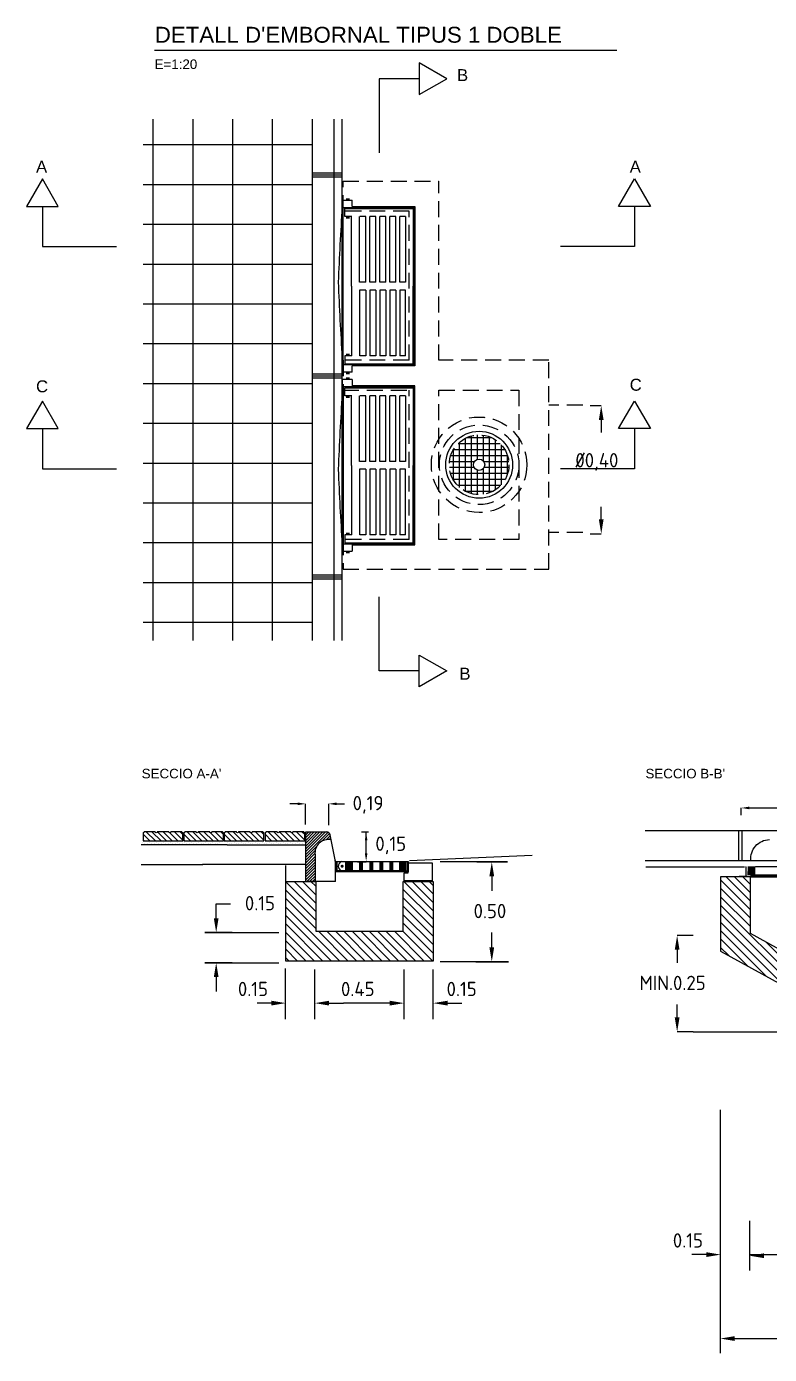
# Model space of a CAD drawing. Extents: x 0.2 to 27.8, y 0.4 to 17.8.
# Drawn here: x 0.23 to 9.57, y 0.45 to 17.13 of the extents above; entities that cross this region are included whole.
import ezdxf

# ---------------------------------------------------------------- set-up
doc = ezdxf.new("R2010")
doc.units = 0
doc.header["$LTSCALE"] = 0.8
doc.header["$MEASUREMENT"] = 0
doc.linetypes.add('HIDDEN', pattern=[0.375, 0.25, -0.125])
doc.layers.get('0').update_dxf_attribs({"linetype": 'CONTINUOUS'})
for name, color, linetype in [('BORDILLO', 1, 'CONTINUOUS'), ('COTAS', 7, 'CONTINUOUS'), ('FERM', 7, 'CONTINUOUS'), ('HORMIGON', 7, 'CONTINUOUS'), ('IMBORNAL', 2, 'HIDDEN'), ('P', 7, 'CONTINUOUS'), ('PANOT', 1, 'CONTINUOUS'), ('RATLLAT', 7, 'CONTINUOUS'), ('RAYADO', 7, 'CONTINUOUS'), ('REJA', 2, 'CONTINUOUS'), ('TEXTO', 7, 'CONTINUOUS')]:
    doc.layers.add(name, color=color, linetype=linetype)
doc.styles.add('DIN', font='DIN')
doc.styles.add('HELV', font='HELV')
doc.styles.get("Standard").update_dxf_attribs({"font": 'txt', "height": 0.1})
doc.dimstyles.get("Standard").update_dxf_attribs({"dimtxt": 0.18, "dimasz": 0.18, "dimexe": 0.18, "dimexo": 0.0625, "dimgap": 0.09, "dimtad": 0, "dimtih": 1, "dimtoh": 1, "dimdec": 4, "dimzin": 0, "dimdsep": 46, "dimtxsty": 'Standard', "dimcen": 0.09, "dimadec": 0, "dimazin": 0, "dimtfac": 1, "dimtdec": 4, "dimtofl": 0, "dimtmove": 0, "dimatfit": 3, "dimfxl": 0, "dimtolj": 1, "dimtzin": 0, "dimarcsym": 0})

# ---------------------------------------------------------------- blocks, each defined once
blk = doc.blocks.new('*D43')
at = {"color": 0, "linetype": 'ByBlock'}
for p, q in [((13.014, 18.636), (13.014, 18.728)), ((13.114, 18.728), (13.684, 18.728)), ((15.076, 18.728), (14.505, 18.728)), ((15.176, 18.636), (15.176, 18.728))]:
    blk.add_line(p, q, dxfattribs=at)
for points in [[(13.114, 18.712), (13.114, 18.745), (13.014, 18.728)], [(15.076, 18.712), (15.076, 18.745), (15.176, 18.728)]]:
    blk.add_solid(points, dxfattribs=at)
at = {"color": 0, "linetype": 'ByBlock', "style": 'DIN'}
blk.add_text('0,865', height=0.18, dxfattribs=at).set_placement((13.784, 18.647))
blk = doc.blocks.new('*D41')
at = {"color": 0, "linetype": 'ByBlock'}
for p, q in [((7.44, 18.78), (7.34, 18.78)), ((7.54, 18.52), (7.54, 18.78)), ((7.83, 18.51), (7.83, 18.78)), ((7.93, 18.78), (8.03, 18.78))]:
    blk.add_line(p, q, dxfattribs=at)
for points in [[(7.44, 18.763), (7.44, 18.797), (7.54, 18.78)], [(7.93, 18.763), (7.93, 18.797), (7.83, 18.78)]]:
    blk.add_solid(points, dxfattribs=at)
at = {"color": 0, "linetype": 'ByBlock', "style": 'DIN'}
blk.add_text('0,19', height=0.18, dxfattribs=at).set_placement((8.13, 18.699))
blk = doc.blocks.new('*X3')
at = {"color": 0}
for p, q in [((20.855, 6.4583), (20.8972, 6.5005)), ((20.855, 6.4866), (20.8689, 6.5005)), ((20.88, 6.455), (20.9205, 6.4955)), ((20.9083, 6.455), (20.9538, 6.5005)), ((20.925, 6.5), (20.9255, 6.5005)), ((20.9365, 6.455), (20.982, 6.5005)), ((20.9648, 6.455), (21.0103, 6.5005)), ((20.9931, 6.455), (21.0386, 6.5005)), ((21.0214, 6.455), (21.0546, 6.4882)), ((21.0497, 6.455), (21.0546, 6.4599))]:
    blk.add_line(p, q, dxfattribs=at)
blk = doc.blocks.new('*X2')
at = {"color": 0}
for p, q in [((20.855, 6.4583), (20.8972, 6.5005)), ((20.855, 6.4866), (20.8689, 6.5005)), ((20.88, 6.455), (20.9205, 6.4955)), ((20.9083, 6.455), (20.9538, 6.5005)), ((20.925, 6.5), (20.9255, 6.5005)), ((20.9365, 6.455), (20.982, 6.5005)), ((20.9648, 6.455), (21.0103, 6.5005)), ((20.9931, 6.455), (21.0386, 6.5005)), ((21.0214, 6.455), (21.0546, 6.4882)), ((21.0497, 6.455), (21.0546, 6.4599))]:
    blk.add_line(p, q, dxfattribs=at)
blk = doc.blocks.new('PANOT', base_point=(20.855, 6.455))
at = {"layer": 'PANOT'}
blk.add_lwpolyline([(20.915, 6.5005, 1), (20.925, 6.5005), (20.9834, 6.5005, 1), (20.9934, 6.5005), (21.0494, 6.5005, 0.425776), (21.0546, 6.4955), (21.0546, 6.455), (20.855, 6.455), (20.855, 6.4955, 0.414214), (20.86, 6.5005)], format="xyb", close=True, dxfattribs=at)
blk.add_blockref('*X2', (0, 0))
blk = doc.blocks.new('*X4')
at = {"color": 0}
for p, q in [((20.8552, 6.4479), (20.8552, 6.4479)), ((20.8685, 6.4435), (20.8685, 6.4435)), ((20.8773, 6.4523), (20.8773, 6.4523)), ((20.8817, 6.4391), (20.8817, 6.4391)), ((20.8906, 6.4479), (20.8906, 6.4479)), ((20.9038, 6.4435), (20.9038, 6.4435)), ((20.9127, 6.4523), (20.9127, 6.4523)), ((20.9171, 6.4391), (20.9171, 6.4391)), ((20.9259, 6.4479), (20.9259, 6.4479)), ((20.9392, 6.4435), (20.9392, 6.4435)), ((20.948, 6.4523), (20.948, 6.4523)), ((20.9525, 6.4391), (20.9525, 6.4391)), ((20.9613, 6.4479), (20.9613, 6.4479)), ((20.9746, 6.4435), (20.9746, 6.4435)), ((20.9834, 6.4523), (20.9834, 6.4523)), ((20.9878, 6.4391), (20.9878, 6.4391)), ((20.9967, 6.4479), (20.9967, 6.4479)), ((21.0099, 6.4435), (21.0099, 6.4435)), ((21.0187, 6.4523), (21.0187, 6.4523)), ((21.0232, 6.4391), (21.0232, 6.4391)), ((21.032, 6.4479), (21.032, 6.4479)), ((21.0453, 6.4435), (21.0453, 6.4435)), ((21.0541, 6.4523), (21.0541, 6.4523)), ((21.0585, 6.4391), (21.0585, 6.4391)), ((21.0674, 6.4479), (21.0674, 6.4479)), ((21.0806, 6.4435), (21.0806, 6.4435)), ((21.0895, 6.4523), (21.0895, 6.4523)), ((21.0939, 6.4391), (21.0939, 6.4391)), ((21.1027, 6.4479), (21.1027, 6.4479)), ((21.116, 6.4435), (21.116, 6.4435)), ((21.1248, 6.4523), (21.1248, 6.4523)), ((21.1292, 6.4391), (21.1292, 6.4391)), ((21.1381, 6.4479), (21.1381, 6.4479)), ((21.1513, 6.4435), (21.1513, 6.4435)), ((21.1602, 6.4523), (21.1602, 6.4523)), ((21.1646, 6.4391), (21.1646, 6.4391)), ((21.1734, 6.4479), (21.1734, 6.4479)), ((21.1867, 6.4435), (21.1867, 6.4435)), ((21.1955, 6.4523), (21.1955, 6.4523)), ((21.1999, 6.4391), (21.1999, 6.4391)), ((21.2088, 6.4479), (21.2088, 6.4479)), ((21.222, 6.4435), (21.222, 6.4435)), ((21.2309, 6.4523), (21.2309, 6.4523)), ((21.2353, 6.4391), (21.2353, 6.4391)), ((21.2441, 6.4479), (21.2441, 6.4479))]:
    blk.add_line(p, q, dxfattribs=at)
blk = doc.blocks.new('RI-270P', base_point=(3.08, 2.956))
at = {"layer": 'REJA'}
for p, q in [((3.074, 3.002), (3.439, 3.002)), ((3.074, 2.95), (3.074, 3.002)), ((3.439, 2.95), (3.074, 2.95)), ((3.41, 2.956), (3.08, 2.956)), ((3.41, 2.956), (3.435, 2.956)), ((3.41, 2.95), (3.41, 2.956)), ((3.439, 3.002), (3.439, 2.95))]:
    blk.add_line(p, q, dxfattribs=at)
for points in [[(3.08, 3.002), (3.08, 2.95)], [(3.435, 3.002), (3.435, 2.956)]]:
    blk.add_lwpolyline(points, dxfattribs=at)
at = {"layer": 'REJA', "const_width": 0.0075}
blk.add_lwpolyline([(3.1032, 2.979, 1), (3.1107, 2.979, 1)], format="xyb", close=True, dxfattribs=at)
at = {"layer": 'REJA'}
blk.add_arc((3.1112, 2.9792), 0.0237, 105.10256, 260.18245, dxfattribs=at)
for points in [[(3.074, 3.002), (3.08, 3.002), (3.074, 2.95), (3.08, 2.95)], [(3.121, 3.002), (3.162, 3.002), (3.121, 2.956), (3.162, 2.956)], [(3.192, 3.002), (3.192, 2.956), (3.212, 3.002), (3.212, 2.956)], [(3.243, 3.002), (3.243, 2.956), (3.263, 3.002), (3.263, 2.956)], [(3.2934, 3.002), (3.2934, 2.956), (3.3134, 3.002), (3.3134, 2.956)], [(3.3435, 3.002), (3.3435, 2.956), (3.3635, 3.002), (3.3635, 2.956)], [(3.3931, 3.0021), (3.3931, 2.9556), (3.4319, 3.0021), (3.4317, 2.9559)], [(3.41, 2.956), (3.41, 2.95), (3.435, 2.956), (3.435, 2.95)], [(3.435, 3.002), (3.439, 3.002), (3.435, 2.95), (3.439, 2.95)]]:
    blk.add_solid(points, dxfattribs=at)
blk = doc.blocks.new('*X5')
at = {"color": 0}
for p, q in [((-20.84, 16.0003), (-20.7403, 16.1)), ((-20.84, 16.0144), (-20.7544, 16.1)), ((-20.84, 16.0285), (-20.7685, 16.1)), ((-20.84, 16.0427), (-20.7827, 16.1)), ((-20.84, 16.0568), (-20.7968, 16.1)), ((-20.84, 16.071), (-20.811, 16.1)), ((-20.84, 16.0851), (-20.8251, 16.1)), ((-20.84, 16.0993), (-20.8393, 16.1)), ((-20.84, 15.9861), (-20.728, 16.0981)), ((-20.7603, 16.0517), (-20.7202, 16.0918)), ((-20.84, 15.972), (-20.7845, 16.0275)), ((-20.7379, 16.0599), (-20.7163, 16.0815)), ((-20.7228, 16.0609), (-20.7139, 16.0697)), ((-20.84, 15.9578), (-20.7926, 16.0052)), ((-20.84, 15.9437), (-20.7936, 15.9901)), ((-20.84, 15.9296), (-20.7931, 15.9764)), ((-20.84, 15.9154), (-20.7931, 15.9623)), ((-20.84, 15.9013), (-20.7931, 15.9481)), ((-20.84, 15.8871), (-20.7931, 15.934)), ((-20.84, 15.873), (-20.7931, 15.9199)), ((-20.84, 15.8588), (-20.7931, 15.9057)), ((-20.8347, 15.85), (-20.7931, 15.8916)), ((-20.8206, 15.85), (-20.7931, 15.8774)), ((-20.8064, 15.85), (-20.7931, 15.8633))]:
    blk.add_line(p, q, dxfattribs=at)
blk = doc.blocks.new('*X6')
at = {"color": 0}
for p, q in [((-20.79, 15.6988), (-20.94, 15.8488)), ((-20.79, 15.7413), (-20.8987, 15.85)), ((-20.79, 15.7837), (-20.8563, 15.85)), ((-20.79, 15.8261), (-20.8139, 15.85)), ((-20.2, 15.7028), (-20.3472, 15.85)), ((-20.2, 15.7452), (-20.3048, 15.85)), ((-20.2, 15.7877), (-20.2623, 15.85)), ((-20.2, 15.8301), (-20.2199, 15.85)), ((-20.79, 15.6564), (-20.94, 15.8064)), ((-20.79, 15.614), (-20.94, 15.764)), ((-20.2, 15.6604), (-20.35, 15.8104)), ((-20.2, 15.6179), (-20.35, 15.7679)), ((-20.6684, 15.45), (-20.94, 15.7216)), ((-20.2, 15.5755), (-20.35, 15.7255)), ((-20.2, 15.5331), (-20.35, 15.6831)), ((-20.7109, 15.45), (-20.94, 15.6791)), ((-20.7533, 15.45), (-20.94, 15.6367)), ((-20.2, 15.4907), (-20.35, 15.6407)), ((-20.7957, 15.45), (-20.94, 15.5943)), ((-20.8382, 15.45), (-20.94, 15.5518)), ((-20.626, 15.45), (-20.776, 15.6)), ((-20.5836, 15.45), (-20.7336, 15.6)), ((-20.5412, 15.45), (-20.6912, 15.6)), ((-20.4987, 15.45), (-20.6487, 15.6)), ((-20.4563, 15.45), (-20.6063, 15.6)), ((-20.4139, 15.45), (-20.5639, 15.6)), ((-20.3715, 15.45), (-20.5215, 15.6)), ((-20.329, 15.45), (-20.479, 15.6)), ((-20.2866, 15.45), (-20.4366, 15.6)), ((-20.2442, 15.45), (-20.3942, 15.6)), ((-20.2018, 15.45), (-20.3518, 15.6)), ((-20.8806, 15.45), (-20.94, 15.5094)), ((-20.923, 15.45), (-20.94, 15.467))]:
    blk.add_line(p, q, dxfattribs=at)
blk = doc.blocks.new('RI-270PL')
at = {"layer": 'REJA'}
for p, q in [((-0.3748, 0), (0.3748, 0)), ((-0.3746, 0.006), (0.3754, 0.006)), ((0.3504, 0.0087), (-0.3504, 0.0087)), ((-0.3503, 0.0523), (0.3503, 0.0523))]:
    blk.add_line(p, q, dxfattribs=at)
for points in [[(-0.432, 0.006), (-0.432, -0.0003), (-0.3746, 0.006), (-0.3748, 0)], [(-0.4001, 0.052), (-0.3949, 0.0517), (-0.4001, 0.006), (-0.3949, 0.0058)], [(-0.3898, 0.0525), (-0.3503, 0.0523), (-0.39, 0.0084), (-0.3504, 0.0087)], [(-0.0209, 0.0523), (-0.0207, 0.0087), (0.0193, 0.0525), (0.0193, 0.0087)], [(0.3898, 0.0525), (0.3503, 0.0523), (0.39, 0.0084), (0.3504, 0.0087)], [(0.432, 0.006), (0.432, -0.0003), (0.3746, 0.006), (0.3748, 0)], [(0.4001, 0.052), (0.3949, 0.0517), (0.4001, 0.006), (0.3949, 0.0058)]]:
    blk.add_solid(points, dxfattribs=at)
blk = doc.blocks.new('*X9')
at = {"color": 0}
for p, q in [((22.375, 18.1846), (22.225, 18.3346)), ((22.375, 18.1422), (22.225, 18.2922)), ((22.375, 18.2271), (22.2521, 18.35)), ((22.375, 18.2695), (22.2945, 18.35)), ((22.375, 18.3119), (22.3369, 18.35)), ((24.175, 18.1666), (24.025, 18.3166)), ((24.175, 18.209), (24.034, 18.35)), ((24.175, 18.2514), (24.0764, 18.35)), ((24.175, 18.2938), (24.1188, 18.35)), ((24.175, 18.3363), (24.1613, 18.35)), ((22.375, 18.0998), (22.225, 18.2498)), ((24.175, 18.1241), (24.025, 18.2741)), ((24.175, 18.0817), (24.025, 18.2317)), ((22.7385, 17.6939), (22.225, 18.2074)), ((22.6442, 17.7457), (22.225, 18.1649)), ((24.175, 18.0393), (24.025, 18.1893)), ((22.5499, 17.7976), (22.225, 18.1225)), ((24.175, 17.9968), (24.025, 18.1468)), ((24.175, 17.9544), (24.025, 18.1044)), ((22.4557, 17.8494), (22.225, 18.0801)), ((22.3614, 17.9013), (22.225, 18.0377)), ((22.8328, 17.642), (22.4524, 18.0224)), ((24.175, 17.912), (24.025, 18.062)), ((24.175, 17.8696), (24.025, 18.0196)), ((22.2671, 17.9531), (22.225, 17.9952)), ((22.927, 17.5902), (22.5466, 17.9706)), ((24.175, 17.8271), (24.025, 17.9771)), ((23.0213, 17.5383), (22.6409, 17.9187)), ((24.175, 17.7847), (24.025, 17.9347)), ((24.175, 17.7423), (24.025, 17.8923)), ((23.1156, 17.4865), (22.7352, 17.8669)), ((24.175, 17.6999), (24.025, 17.8499)), ((23.275, 17.3695), (22.8295, 17.815)), ((23.275, 17.4119), (22.9237, 17.7632)), ((24.175, 17.6574), (24.025, 17.8074)), ((24.175, 17.615), (24.025, 17.765)), ((23.275, 17.4544), (23.018, 17.7113)), ((24.175, 17.5726), (24.025, 17.7226)), ((23.275, 17.4968), (23.1123, 17.6595)), ((24.175, 17.5302), (24.025, 17.6802)), ((24.175, 17.4877), (24.025, 17.6377)), ((23.275, 17.5392), (23.2066, 17.6076)), ((24.175, 17.4453), (24.025, 17.5953)), ((24.175, 17.4029), (24.025, 17.5529)), ((24.175, 17.3605), (24.025, 17.5105)), ((23.275, 17.3271), (23.125, 17.4771)), ((23.275, 17.2846), (23.125, 17.4346)), ((24.175, 17.318), (24.025, 17.468)), ((24.175, 17.2756), (24.025, 17.4256)), ((23.275, 17.2422), (23.125, 17.3922)), ((24.175, 17.2332), (24.025, 17.3832)), ((23.275, 17.1998), (23.125, 17.3498)), ((23.275, 17.1574), (23.125, 17.3074)), ((24.175, 17.1907), (24.025, 17.3407)), ((24.175, 17.1483), (24.025, 17.2983)), ((23.275, 17.1149), (23.125, 17.2649)), ((23.275, 17.0725), (23.125, 17.2225)), ((24.175, 17.1059), (24.025, 17.2559)), ((23.275, 17.0301), (23.125, 17.1801)), ((24.175, 17.0635), (24.025, 17.2135)), ((24.175, 17.021), (24.025, 17.171)), ((23.275, 16.9877), (23.125, 17.1377)), ((23.275, 16.9452), (23.125, 17.0952)), ((24.175, 16.9786), (24.025, 17.1286)), ((24.175, 16.9362), (24.025, 17.0862)), ((23.275, 16.9028), (23.125, 17.0528)), ((24.175, 16.8938), (24.025, 17.0438)), ((23.275, 16.8604), (23.125, 17.0104)), ((23.275, 16.818), (23.125, 16.968)), ((24.175, 16.8513), (24.025, 17.0013)), ((24.175, 16.8089), (24.025, 16.9589)), ((23.3856, 16.665), (23.125, 16.9255)), ((23.3431, 16.665), (23.125, 16.8831)), ((24.175, 16.7665), (24.025, 16.9165)), ((23.3007, 16.665), (23.125, 16.8407)), ((24.175, 16.7241), (24.025, 16.8741)), ((24.175, 16.6816), (24.025, 16.8316)), ((23.2583, 16.665), (23.125, 16.7982)), ((23.2158, 16.665), (23.125, 16.7558)), ((23.428, 16.665), (23.278, 16.815)), ((23.4704, 16.665), (23.3204, 16.815)), ((23.5128, 16.665), (23.3628, 16.815)), ((23.5553, 16.665), (23.4053, 16.815)), ((23.5977, 16.665), (23.4477, 16.815)), ((23.6401, 16.665), (23.4901, 16.815)), ((23.6825, 16.665), (23.5325, 16.815)), ((23.725, 16.665), (23.575, 16.815)), ((23.7674, 16.665), (23.6174, 16.815)), ((23.8098, 16.665), (23.6598, 16.815)), ((23.8522, 16.665), (23.7022, 16.815)), ((23.8947, 16.665), (23.7447, 16.815)), ((23.9371, 16.665), (23.7871, 16.815)), ((23.9795, 16.665), (23.8295, 16.815)), ((24.0219, 16.665), (23.8719, 16.815)), ((24.0644, 16.665), (23.9144, 16.815)), ((24.1068, 16.665), (23.9568, 16.815)), ((24.1492, 16.665), (23.9992, 16.815)), ((23.1734, 16.665), (23.125, 16.7134)), ((23.131, 16.665), (23.125, 16.671))]:
    blk.add_line(p, q, dxfattribs=at)
blk = doc.blocks.new('*X10')
at = {"color": 0}
for p, q in [((20.46, 20.0594), (20.46, 20.2862)), ((20.49, 20.0392), (20.49, 20.3064)), ((20.4975, 20.31), (20.6189, 20.31)), ((20.52, 20.0278), (20.52, 20.3179)), ((20.55, 20.1998), (20.55, 20.3226)), ((20.58, 20.1907), (20.58, 20.3212)), ((20.61, 20.0321), (20.61, 20.3136)), ((20.64, 20.0471), (20.64, 20.2985)), ((20.4158, 20.22), (20.7006, 20.22)), ((20.4296, 20.25), (20.6868, 20.25)), ((20.43, 20.0949), (20.43, 20.2507)), ((20.4532, 20.28), (20.6631, 20.28)), ((20.67, 20.0728), (20.67, 20.2728)), ((20.7, 20.1239), (20.7, 20.2217)), ((20.4087, 20.16), (20.5331, 20.16)), ((20.4092, 20.19), (20.5358, 20.19)), ((20.58, 20.0244), (20.58, 20.155)), ((20.5805, 20.19), (20.7072, 20.19)), ((20.5833, 20.16), (20.7076, 20.16)), ((20.4144, 20.13), (20.7019, 20.13)), ((20.427, 20.1), (20.6893, 20.1)), ((20.55, 20.023), (20.55, 20.1458)), ((20.449, 20.07), (20.6674, 20.07)), ((20.4885, 20.04), (20.6279, 20.04))]:
    blk.add_line(p, q, dxfattribs=at)
blk = doc.blocks.new('*D11')
at = {"color": 0, "linetype": 'ByBlock'}
for p, q in [((14.717, 6.541), (14.903, 6.541)), ((14.903, 6.361), (14.903, 6.176)), ((14.903, 5.468), (14.903, 5.654)), ((14.703, 5.288), (14.903, 5.288))]:
    blk.add_line(p, q, dxfattribs=at)
for points in [[(14.873, 6.361), (14.933, 6.361), (14.903, 6.541)], [(14.873, 5.468), (14.933, 5.468), (14.903, 5.288)]]:
    blk.add_solid(points, dxfattribs=at)
at = {"color": 0, "linetype": 'ByBlock', "style": 'DIN'}
blk.add_text('0.50', height=0.18, dxfattribs=at).set_placement((14.674, 5.834))
blk = doc.blocks.new('*D12')
at = {"color": 0, "linetype": 'ByBlock'}
for p, q in [((11.44, 5.834), (11.44, 6.014)), ((11.44, 6.014), (11.62, 6.014)), ((11.64, 5.654), (11.44, 5.654)), ((11.64, 5.274), (11.44, 5.274)), ((11.44, 5.094), (11.44, 4.914))]:
    blk.add_line(p, q, dxfattribs=at)
for points in [[(11.47, 5.834), (11.41, 5.834), (11.44, 5.654)], [(11.47, 5.094), (11.41, 5.094), (11.44, 5.274)]]:
    blk.add_solid(points, dxfattribs=at)
at = {"color": 0, "linetype": 'ByBlock', "style": 'DIN'}
blk.add_text('0.15', height=0.18, dxfattribs=at).set_placement((11.8, 5.933))
blk = doc.blocks.new('*D15')
at = {"color": 0, "linetype": 'ByBlock'}
for p, q in [((18.555, 12.567), (18.355, 12.567)), ((18.355, 12.387), (18.355, 12.222)), ((18.355, 11.536), (18.355, 11.7)), ((18.555, 11.356), (18.355, 11.356))]:
    blk.add_line(p, q, dxfattribs=at)
for points in [[(18.385, 12.387), (18.325, 12.387), (18.355, 12.567)], [(18.385, 11.536), (18.325, 11.536), (18.355, 11.356)]]:
    blk.add_solid(points, dxfattribs=at)
at = {"color": 0, "linetype": 'ByBlock', "style": 'DIN'}
blk.add_text('MIN.0.25', height=0.18, dxfattribs=at).set_placement((17.882, 11.88))
blk = doc.blocks.new('*D16')
at = {"color": 0, "linetype": 'ByBlock'}
for p, q in [((18.899, 7.317), (18.899, 7.502)), ((19.079, 7.502), (20.952, 7.502)), ((23.59, 7.502), (21.717, 7.502)), ((23.77, 7.302), (23.77, 7.502))]:
    blk.add_line(p, q, dxfattribs=at)
for points in [[(19.079, 7.472), (19.079, 7.532), (18.899, 7.502)], [(23.59, 7.472), (23.59, 7.532), (23.77, 7.502)]]:
    blk.add_solid(points, dxfattribs=at)
at = {"color": 0, "linetype": 'ByBlock', "style": 'DIN'}
blk.add_text('1.95', height=0.18, dxfattribs=at).set_placement((21.132, 7.421))

msp = doc.modelspace()

# ---------------------------------------------------------------- linework, layer by layer
for p, q in [((1.82241, 9.41599), (1.82241, 15.96599)), ((2.32241, 9.41599), (2.32241, 15.96599)), ((2.82241, 9.41599), (2.82241, 15.96599)), ((3.32241, 9.41599), (3.32241, 15.96599)), ((3.82241, 15.64099), (1.69741, 15.64099)), ((3.82241, 15.29099), (4.19741, 15.29099)), ((3.82241, 15.26599), (4.19741, 15.26599)), ((3.82241, 15.24099), (4.19741, 15.24099)), ((3.82241, 15.14099), (1.69741, 15.14099)), ((3.82241, 14.64099), (1.69741, 14.64099)), ((3.82241, 14.14099), (1.69741, 14.14099)), ((3.82241, 13.64099), (1.69741, 13.64099)), ((3.82241, 13.14099), (1.69741, 13.14099)), ((3.82241, 12.76599), (4.19741, 12.76599)), ((3.82241, 12.74099), (4.19741, 12.74099)), ((3.82241, 12.71599), (4.19741, 12.71599)), ((3.82241, 12.64099), (1.69741, 12.64099)), ((3.82241, 12.14099), (1.69741, 12.14099)), ((3.82241, 11.64099), (1.69741, 11.64099)), ((3.82241, 11.14099), (1.69741, 11.14099)), ((3.82241, 10.64099), (1.69741, 10.64099)), ((3.82241, 10.24099), (4.19741, 10.24099)), ((3.82241, 10.21599), (4.19741, 10.21599)), ((3.82241, 10.19099), (4.19741, 10.19099)), ((3.82241, 10.14099), (1.69741, 10.14099)), ((3.82241, 9.64099), (1.69741, 9.64099))]:
    msp.add_line(p, q)
at = {"color": 0, "linetype": 'ByBlock'}
for p, q in [((7.31418, 12.36609), (7.452, 12.36609)), ((7.452, 12.18609), (7.452, 12.02916)), ((7.452, 10.93662), (7.452, 11.09355)), ((7.31418, 10.75662), (7.452, 10.75662)), ((4.43764, 7.0133), (4.52764, 7.0133)), ((4.49764, 6.7433), (4.49764, 7.0133)), ((4.38764, 6.6333), (4.49764, 6.6333)), ((3.30652, 4.85946), (3.12652, 4.85946)), ((3.48652, 4.65946), (3.48652, 4.85946)), ((3.85255, 4.65946), (3.85255, 4.85946)), ((4.03255, 4.85946), (4.21255, 4.85946)), ((4.79504, 4.85946), (4.21255, 4.85946)), ((4.97504, 4.65946), (4.97504, 4.85946)), ((5.34107, 4.65946), (5.34107, 4.85946)), ((5.52107, 4.85946), (5.70107, 4.85946)), ((8.77204, 1.70014), (8.59204, 1.70014)), ((9.31807, 1.50014), (9.31807, 1.70014)), ((11.01045, 1.69771), (9.31807, 1.69771))]:
    msp.add_line(p, q, dxfattribs=at)
msp.add_circle((5.91788, 11.62303), 0.07046)
for centre, start, end in [((32.11825, 12.92016), 176.01344, 177.960985), ((32.11825, 14.91182), 182.039015, 183.98656), ((32.11825, 10.57016), 176.01344, 177.960985), ((32.11825, 12.56182), 182.039015, 183.98656)]:
    msp.add_arc(centre, 27.98855, start, end)
msp.add_point((4.11045, 6.64769))
for points in [[(7.482, 12.18609), (7.422, 12.18609), (7.452, 12.36609)], [(7.482, 10.93662), (7.422, 10.93662), (7.452, 10.75662)], [(4.51431, 6.9033), (4.48098, 6.9033), (4.49764, 7.0033)], [(4.51431, 6.7433), (4.48098, 6.7433), (4.49764, 6.6433)], [(3.30652, 4.82946), (3.30652, 4.88946), (3.48652, 4.85946)], [(4.03255, 4.82946), (4.03255, 4.88946), (3.85255, 4.85946)], [(4.79504, 4.82946), (4.79504, 4.88946), (4.97504, 4.85946)], [(5.52107, 4.82946), (5.52107, 4.88946), (5.34107, 4.85946)], [(8.77204, 1.67014), (8.77204, 1.73014), (8.95204, 1.70014)], [(9.49807, 1.65606), (9.49807, 1.71606), (9.31807, 1.68606)]]:
    msp.add_solid(points, dxfattribs=at)
at = {"layer": 'BORDILLO'}
for p, q in [((3.82241, 9.41599), (3.82241, 15.96599)), ((4.09741, 9.41599), (4.09741, 15.96599)), ((4.19741, 9.41599), (4.19741, 15.96599)), ((3.73879, 6.38706), (3.73879, 7.01206)), ((3.73879, 7.01206), (3.9978, 7.01206)), ((4.05909, 6.91056), (4.04683, 6.97187)), ((4.11379, 6.63706), (4.05909, 6.91056)), ((3.85598, 6.72443), (3.85598, 6.38706)), ((3.85598, 6.38706), (3.73879, 6.38706)), ((4.11379, 6.38706), (3.85598, 6.38706))]:
    msp.add_line(p, q, dxfattribs=at)
msp.add_lwpolyline([(4.11379, 6.38706), (4.11379, 6.63706)], dxfattribs=at)
for centre, radius, start, end in [((3.9978, 6.96206), 0.05, 11.309932, 90), ((4.02325, 6.74579), 0.16863, 77.727018, 187.276878)]:
    msp.add_arc(centre, radius, start, end, dxfattribs=at)
at = {"layer": 'COTAS'}
for p, q in [((7.13859, 11.59242), (7.24102, 11.77346)), ((9.17726, 7.02667), (9.17726, 6.65167)), ((9.21707, 7.02667), (9.21707, 6.65167)), ((6.27397, 6.63333), (5.42928, 6.63333)), ((6.07687, 6.63333), (6.27397, 6.63333)), ((2.61368, 5.74639), (2.4729, 5.74639)), ((2.4729, 5.74639), (3.40205, 5.74639)), ((2.81368, 5.36628), (2.4729, 5.36628)), ((2.4729, 5.36628), (3.40205, 5.36628)), ((6.28804, 5.38036), (5.42928, 5.38036)), ((6.07687, 5.38036), (6.28804, 5.38036)), ((3.48652, 4.65946), (3.48652, 5.29589)), ((3.85255, 4.85946), (3.85255, 5.28181)), ((4.97504, 4.85946), (4.97504, 5.28181)), ((5.34107, 4.85946), (5.34107, 5.28181)), ((8.60544, 4.49924), (10.51714, 4.49924)), ((8.95014, 0.64589), (8.95014, 3.51787)), ((9.31807, 1.70014), (9.31807, 2.12249))]:
    msp.add_line(p, q, dxfattribs=at)
msp.add_lwpolyline([(9.33148, 6.65167, -0.4358347), (9.56569, 6.91331, 0.03046089)], format="xyb", dxfattribs=at)
at = {"layer": 'FERM'}
for p, q in [((8.00469, 7.02667), (9.21707, 7.02667)), ((9.21707, 7.02667), (11.37957, 7.02667)), ((5.04181, 6.64945), (6.58345, 6.71784)), ((8.00469, 6.65167), (15.07469, 6.65167))]:
    msp.add_line(p, q, dxfattribs=at)
msp.add_circle((5.91788, 11.62303), 0.42046, dxfattribs=at)
at = {"layer": 'HORMIGON'}
for p, q in [((2.75129, 6.84956), (2.65471, 6.84956)), ((2.96379, 6.59956), (2.43995, 6.59956))]:
    msp.add_line(p, q, dxfattribs=at)
at = {"layer": 'IMBORNAL', "linetype": 'HIDDEN'}
for p, q in [((4.20721, 15.18553), (5.41334, 15.18553)), ((4.20721, 14.81053), (4.20721, 15.18553)), ((5.41334, 12.93553), (5.41334, 15.18553)), ((5.03834, 14.81053), (4.20721, 14.81053)), ((5.03834, 12.93553), (5.03834, 14.81053)), ((4.20721, 12.93553), (4.20721, 12.56053)), ((5.03834, 12.93553), (4.20721, 12.93553)), ((6.79288, 12.93553), (5.41334, 12.93553)), ((6.79288, 10.31053), (6.79288, 12.93553)), ((4.20721, 12.56053), (5.03834, 12.56053)), ((5.03834, 10.68553), (5.03834, 12.56053)), ((5.41334, 10.68553), (5.41334, 12.56053)), ((5.41334, 12.56053), (6.41788, 12.56053)), ((6.41788, 12.56053), (6.41788, 10.68553)), ((4.20721, 10.68553), (4.20721, 10.31053)), ((5.03834, 10.68553), (4.20721, 10.68553)), ((6.41788, 10.68553), (5.41334, 10.68553)), ((4.20721, 10.31053), (6.79288, 10.31053))]:
    msp.add_line(p, q, dxfattribs=at)
at = {"layer": 'IMBORNAL'}
for p, q in [((7.21867, 10.77344), (6.79288, 10.77344)), ((3.48879, 6.38706), (3.48879, 6.59956))]:
    msp.add_line(p, q, dxfattribs=at)
msp.add_lwpolyline([(7.21867, 12.37344), (6.79288, 12.37344)], dxfattribs=at)
at = {"layer": 'IMBORNAL', "linetype": 'Continuous'}
for points in [[(3.86379, 6.38706), (3.86379, 5.76206), (4.96379, 5.76206), (4.96379, 6.38706), (5.33879, 6.38706), (5.33879, 5.38706), (3.86379, 5.38706), (3.48879, 5.38706), (3.48879, 6.38706)], [(9.32719, 6.44667), (8.95219, 6.44667), (8.95219, 5.51238), (11.20219, 4.27494), (11.20219, 2.23411), (13.82719, 2.23411), (13.82719, 6.44667), (13.45219, 6.44667), (13.45219, 2.60911), (11.57719, 2.60911), (11.57719, 4.49667), (9.32719, 5.73411)]]:
    msp.add_lwpolyline(points, close=True, dxfattribs=at)
at = {"layer": 'IMBORNAL', "linetype": 'HIDDEN'}
msp.add_circle((5.91788, 11.62303), 0.6, dxfattribs=at)
at = {"layer": 'IMBORNAL'}
for radius in [0.5, 0.375]:
    msp.add_circle((5.91788, 11.62303), radius, dxfattribs=at)
at = {"layer": 'P'}
for p, q in [((2.65704, 6.84956), (1.66954, 6.84956)), ((2.75129, 6.84956), (3.73879, 6.84956)), ((3.73879, 6.84956), (3.73879, 6.89956)), ((1.66954, 6.59956), (2.44454, 6.59956)), ((3.73879, 6.59956), (2.96379, 6.59956))]:
    msp.add_line(p, q, dxfattribs=at)
at = {"layer": 'PANOT'}
msp.add_lwpolyline([(3.57629, 7.0133, -1), (3.55129, 7.0133), (3.4052, 7.0133, -1), (3.3802, 7.0133), (3.2404, 7.0133, -0.42577596), (3.22741, 7.00081), (3.22741, 6.89956), (3.72629, 6.89956), (3.72629, 7.0008, -0.41421356), (3.71379, 7.0133)], format="xyb", close=True, dxfattribs=at)
at = {"layer": 'RAYADO'}
msp.add_line((9.2532, 6.56684), (8.01256, 6.56684), dxfattribs=at)
msp.add_lwpolyline([(4.97693, 6.396), (4.97693, 6.496), (5.02693, 6.496), (5.02693, 6.621), (5.32693, 6.621), (5.32693, 6.396)], close=True, dxfattribs=at)
at = {"layer": 'REJA'}
for p, q in [((4.19741, 14.94599), (4.32241, 14.94599)), ((4.19741, 12.78599), (4.19741, 14.94599)), ((4.32198, 14.86599), (5.10991, 14.86599)), ((4.32241, 14.86599), (4.32241, 14.94599)), ((5.10991, 14.86599), (5.10991, 12.86599)), ((4.31741, 14.74099), (4.31241, 14.74099)), ((4.31241, 13.86599), (4.31241, 14.74099)), ((4.41616, 13.91599), (4.41616, 14.74099)), ((4.49216, 14.74099), (4.41741, 14.74099)), ((4.49216, 13.91599), (4.49216, 14.74099)), ((4.61816, 14.74099), (4.54216, 14.74099)), ((4.54216, 13.91599), (4.54216, 14.74099)), ((4.61816, 13.91599), (4.61816, 14.74099)), ((4.74416, 14.74099), (4.66816, 14.74099)), ((4.66816, 13.91599), (4.66816, 14.74099)), ((4.74416, 13.91599), (4.74416, 14.74099)), ((4.87016, 14.74099), (4.79416, 14.74099)), ((4.79416, 13.91599), (4.79416, 14.74099)), ((4.87016, 13.91599), (4.87016, 14.74099)), ((4.92016, 13.91599), (4.92016, 14.74099)), ((4.99366, 14.74099), (4.92016, 14.74099)), ((4.99366, 14.74099), (4.99366, 13.91599)), ((4.31241, 13.86709), (4.31241, 12.99209)), ((4.49216, 13.91599), (4.41616, 13.91599)), ((4.61816, 13.91599), (4.54216, 13.91599)), ((4.74416, 13.91599), (4.66816, 13.91599)), ((4.87016, 13.91599), (4.79416, 13.91599)), ((4.99366, 13.91599), (4.92016, 13.91599)), ((4.41616, 13.81709), (4.41616, 12.99209)), ((4.49216, 13.81709), (4.41616, 13.81709)), ((4.49216, 13.81709), (4.49216, 12.99209)), ((4.54216, 13.81709), (4.54216, 12.99209)), ((4.61816, 13.81709), (4.54216, 13.81709)), ((4.61816, 13.81709), (4.61816, 12.99209)), ((4.66816, 13.81709), (4.66816, 12.99209)), ((4.74416, 13.81709), (4.66816, 13.81709)), ((4.74416, 13.81709), (4.74416, 12.99209)), ((4.79416, 13.81709), (4.79416, 12.99209)), ((4.87016, 13.81709), (4.79416, 13.81709)), ((4.87016, 13.81709), (4.87016, 12.99209)), ((4.99366, 13.81709), (4.92016, 13.81709)), ((4.92016, 13.81709), (4.92016, 12.99209)), ((4.99366, 12.99209), (4.99366, 13.81709)), ((4.31741, 12.99209), (4.31241, 12.99209)), ((5.10991, 12.86599), (4.32198, 12.86599)), ((4.32241, 12.78599), (4.32241, 12.86599)), ((4.49216, 12.99209), (4.41741, 12.99209)), ((4.61816, 12.99209), (4.54216, 12.99209)), ((4.74416, 12.99209), (4.66816, 12.99209)), ((4.87016, 12.99209), (4.79416, 12.99209)), ((4.99366, 12.99209), (4.92016, 12.99209)), ((4.32241, 12.78599), (4.19741, 12.78599)), ((4.19741, 12.69599), (4.19741, 10.53599)), ((4.32241, 12.69599), (4.19741, 12.69599)), ((4.32241, 12.69599), (4.32241, 12.61599)), ((5.10991, 12.61599), (4.32198, 12.61599)), ((5.10991, 10.61599), (5.10991, 12.61599)), ((4.31741, 12.48989), (4.31241, 12.48989)), ((4.31241, 11.61489), (4.31241, 12.48989)), ((4.41616, 11.66489), (4.41616, 12.48989)), ((4.49216, 12.48989), (4.41741, 12.48989)), ((4.49216, 11.66489), (4.49216, 12.48989)), ((4.61816, 12.48989), (4.54216, 12.48989)), ((4.54216, 11.66489), (4.54216, 12.48989)), ((4.61816, 11.66489), (4.61816, 12.48989)), ((4.74416, 12.48989), (4.66816, 12.48989)), ((4.66816, 11.66489), (4.66816, 12.48989)), ((4.74416, 11.66489), (4.74416, 12.48989)), ((4.87016, 12.48989), (4.79416, 12.48989)), ((4.79416, 11.66489), (4.79416, 12.48989)), ((4.87016, 11.66489), (4.87016, 12.48989)), ((4.92016, 11.66489), (4.92016, 12.48989)), ((4.99366, 12.48989), (4.92016, 12.48989)), ((4.99366, 12.48989), (4.99366, 11.66489)), ((4.31241, 11.61599), (4.31241, 10.74099)), ((4.49216, 11.66489), (4.41616, 11.66489)), ((4.41616, 11.56599), (4.41616, 10.74099)), ((4.49216, 11.56599), (4.41616, 11.56599)), ((4.49216, 11.56599), (4.49216, 10.74099)), ((4.61816, 11.66489), (4.54216, 11.66489)), ((4.54216, 11.56599), (4.54216, 10.74099)), ((4.61816, 11.56599), (4.54216, 11.56599)), ((4.61816, 11.56599), (4.61816, 10.74099)), ((4.74416, 11.66489), (4.66816, 11.66489)), ((4.66816, 11.56599), (4.66816, 10.74099)), ((4.74416, 11.56599), (4.66816, 11.56599)), ((4.74416, 11.56599), (4.74416, 10.74099)), ((4.87016, 11.66489), (4.79416, 11.66489)), ((4.79416, 11.56599), (4.79416, 10.74099)), ((4.87016, 11.56599), (4.79416, 11.56599)), ((4.87016, 11.56599), (4.87016, 10.74099)), ((4.99366, 11.66489), (4.92016, 11.66489)), ((4.99366, 11.56599), (4.92016, 11.56599)), ((4.92016, 11.56599), (4.92016, 10.74099)), ((4.99366, 10.74099), (4.99366, 11.56599)), ((4.31741, 10.74099), (4.31241, 10.74099)), ((4.49216, 10.74099), (4.41741, 10.74099)), ((4.61816, 10.74099), (4.54216, 10.74099)), ((4.74416, 10.74099), (4.66816, 10.74099)), ((4.87016, 10.74099), (4.79416, 10.74099)), ((4.99366, 10.74099), (4.92016, 10.74099)), ((4.19741, 10.53599), (4.32241, 10.53599)), ((4.32198, 10.61599), (5.10991, 10.61599)), ((4.32241, 10.61599), (4.32241, 10.53599))]:
    msp.add_line(p, q, dxfattribs=at)
for points in [[(5.09741, 14.85349), (5.09741, 12.87849), (4.20991, 12.87849), (4.20991, 14.85349)], [(5.09741, 10.62849), (5.09741, 12.60349), (4.20991, 12.60349), (4.20991, 10.62849)]]:
    msp.add_lwpolyline(points, close=True, dxfattribs=at)
at = {"layer": 'REJA', "const_width": 0.025}
for points in [[(4.28991, 14.95931), (4.24491, 14.95931)], [(4.28991, 14.72599), (4.24491, 14.72599)], [(4.28991, 13.00709), (4.24491, 13.00709)], [(4.28991, 12.77167), (4.24491, 12.77167)], [(4.28991, 12.71031), (4.24491, 12.71031)], [(4.28991, 12.47489), (4.24491, 12.47489)], [(4.28991, 10.75599), (4.24491, 10.75599)], [(4.28991, 10.52267), (4.24491, 10.52267)]]:
    msp.add_lwpolyline(points, dxfattribs=at)
at = {"layer": 'REJA'}
for points in [[(4.31241, 14.74099), (4.22991, 14.74099), (4.22991, 14.84099), (5.08991, 14.84099), (5.08991, 13.86599)], [(4.31241, 12.99209), (4.22991, 12.99209), (4.22991, 12.89209), (5.08991, 12.89209), (5.08991, 13.86709)], [(4.31241, 12.48989), (4.22991, 12.48989), (4.22991, 12.58989), (5.08991, 12.58989), (5.08991, 11.61489)], [(4.31241, 10.74099), (4.22991, 10.74099), (4.22991, 10.64099), (5.08991, 10.64099), (5.08991, 11.61599)]]:
    msp.add_lwpolyline(points, dxfattribs=at)
at = {"layer": 'TEXTO'}
msp.add_line((1.83978, 16.83344), (7.64914, 16.83344), dxfattribs=at)
for points in [[(5.50978, 16.47344), (5.16478, 16.67263), (5.16478, 16.27426)], [(0.42978, 15.21344), (0.23059, 14.86844), (0.62896, 14.86844)], [(7.86978, 15.21344), (8.06896, 14.86844), (7.67059, 14.86844)], [(0.42978, 12.42344), (0.23059, 12.07844), (0.62896, 12.07844)], [(7.86978, 12.42344), (8.06896, 12.07844), (7.67059, 12.07844)], [(5.50978, 9.03344), (5.16478, 8.83426), (5.16478, 9.23263)]]:
    msp.add_lwpolyline(points, close=True, dxfattribs=at)
for points in [[(5.16478, 16.47344), (4.65978, 16.47344), (4.65978, 15.54344)], [(0.42978, 14.86844), (0.42978, 14.36344), (1.35978, 14.36344)], [(7.86978, 14.86844), (7.86978, 14.36344), (6.93978, 14.36344)], [(0.42978, 12.07844), (0.42978, 11.57344), (1.35978, 11.57344)], [(7.86978, 12.07844), (7.86978, 11.57344), (6.93978, 11.57344)], [(5.16478, 9.03344), (4.65978, 9.03344), (4.65978, 9.96344)]]:
    msp.add_lwpolyline(points, dxfattribs=at)

# ---------------------------------------------------------------- block references
at = {"yscale": 2.5, "zscale": 2.5}
for name, p, xscale in [('*X10', (-45.47759, -38.80901), 2.5), ('PANOT', (3.21379, 6.89956), -2.5), ('*X3', (55.86379, -9.23794), -2.5)]:
    msp.add_blockref(name, p, dxfattribs=dict(at, xscale=xscale))
at = {"layer": 'IMBORNAL', "xscale": 2.5, "yscale": 2.5, "zscale": 2.5}
msp.add_blockref('RI-270PL', (10.26469, 6.44667), dxfattribs=at)
at = {"layer": 'P', "yscale": 2.5, "zscale": 2.5}
for name, p, xscale in [('PANOT', (2.19454, 6.89956), -2.5), ('PANOT', (2.70704, 6.89956), -2.5), ('*X4', (-50.45546, -9.23794), 2.5), ('*X4', (55.86379, -9.23794), -2.5)]:
    msp.add_blockref(name, p, dxfattribs=dict(at, xscale=xscale))
at = {"layer": 'RAYADO', "xscale": 2.5, "yscale": 2.5, "zscale": 2.5}
for name, p in [('*X5', (55.83879, -33.23794)), ('*X6', (55.83879, -33.23794)), ('*X9', (-46.61031, -39.42833))]:
    msp.add_blockref(name, p, dxfattribs=at)
at = {"layer": 'REJA', "xscale": 2.5, "yscale": 2.5, "zscale": 2.5}
msp.add_blockref('RI-270P', (4.12879, 6.52206), dxfattribs=at)

# ---------------------------------------------------------------- texts
at = {"color": 0, "linetype": 'ByBlock', "style": 'DIN'}
for s, p in [('00,40', (7.12726, 11.59025)), ('0,15', (4.61364, 6.7723)), ('0.15', (2.8862, 4.9474)), ('0.45', (4.18138, 4.9474)), ('0.15', (5.50846, 4.9474)), ('0.15', (8.35172, 1.78808))]:
    msp.add_text(s, height=0.18, dxfattribs=at).set_placement(p)
at = {"layer": 'TEXTO', "style": 'HELV'}
for s, height, p in [("DETALL D'EMBORNAL TIPUS 1 DOBLE", 0.2, (1.84281, 16.92548)), ('E=1:20', 0.12, (1.83978, 16.59544)), ('B', 0.15, (5.63978, 16.44344)), ('A', 0.15, (0.34978, 15.29344)), ('A', 0.15, (7.80978, 15.29344)), ('C', 0.15, (0.34978, 12.53344)), ('C', 0.15, (7.80978, 12.55344)), ('B', 0.15, (5.66978, 8.92344)), ("SECCIO A-A'", 0.12, (1.67764, 7.6833)), ("SECCIO B-B'", 0.12, (8.00764, 7.6833))]:
    msp.add_text(s, height=height, dxfattribs=at).set_placement(p)

# ---------------------------------------------------------------- dimensions: what is measured, and where the dimension line sits
at = {"layer": 'COTAS'}
for base, p1, p2, angle, text, picture, middle, set_off in [((6.07687, 5.38036), (6.09095, 6.63333), (6.07687, 5.38036), 270, '0.50', '*D11', (6.07687, 6.00684), (-8.82625, 0.09226)), ((2.61368, 5.74639), (2.61368, 5.36628), (2.61368, 5.74639), 90, '0.15', '*D12', (3.17618, 6.10639), (-8.82625, 0.09226)), ((8.40544, 4.49924), (8.40544, 5.70997), (8.40544, 4.49924), 90, 'MIN.0.25', '*D15', (8.40544, 5.1046), (-9.94925, -6.85656))]:
    dim = msp.add_linear_dim(base=base, p1=p1, p2=p2, angle=angle, text=text, dimstyle='Standard', dxfattribs=at)
    dim.commit()
    dim.dimension.update_dxf_attribs({"geometry": picture, "text_midpoint": middle, "insert": set_off})
dim = msp.add_linear_dim(base=(13.82114, 0.64589), p1=(8.95014, 0.65997), p2=(13.82114, 0.64589), text='1.95', dimstyle='Standard', dxfattribs=at)
dim.commit()
dim.dimension.update_dxf_attribs({"geometry": '*D16', "text_midpoint": (11.38564, 0.64589), "insert": (-9.94925, -6.85656)})
at = {"layer": 'RATLLAT'}
for base, p1, p2, text, picture, middle in [((4.02764, 7.3633), (3.73764, 6.9033), (4.02764, 6.8933), '0,19', '*D41', (4.53464, 7.3633)), ((11.37341, 7.31152), (9.21181, 7.01907), (11.37341, 7.01907), '0,865', '*D43', (10.29261, 7.31152))]:
    dim = msp.add_linear_dim(base=base, p1=p1, p2=p2, text=text, dimstyle='Standard', dxfattribs=at)
    dim.commit()
    dim.dimension.update_dxf_attribs({"geometry": picture, "text_midpoint": middle, "insert": (-3.80236, -11.4167)})

doc.saveas('drawing.dxf')
